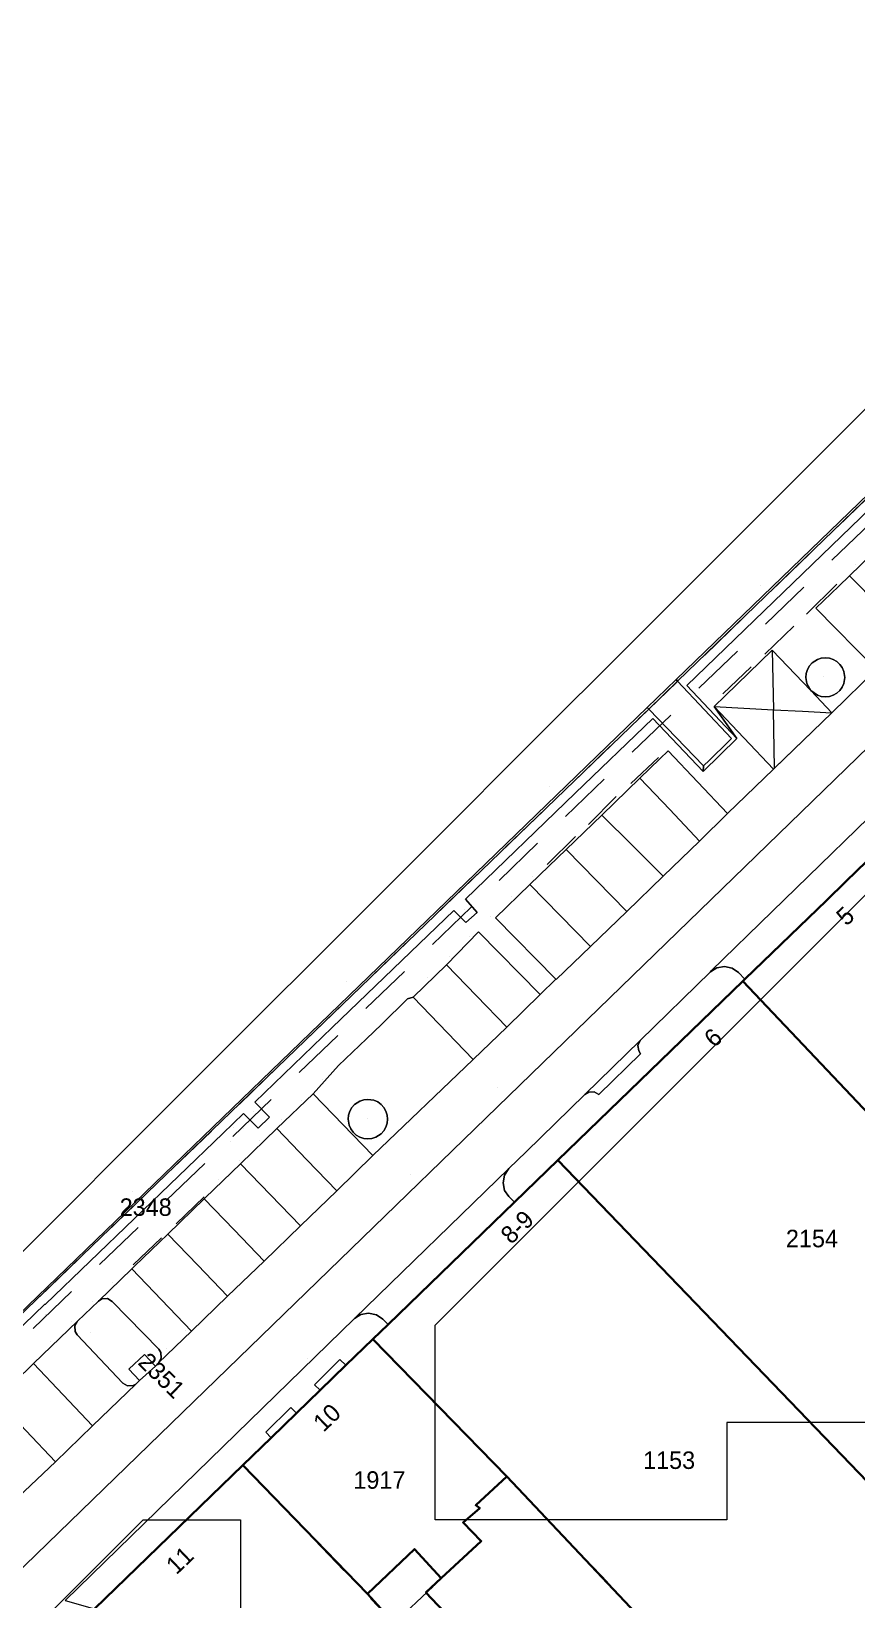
# Model space of a CAD drawing. Header units: metres. Extents: x 0 to 105485, y 0 to 425721.
# Drawn here: x 104791.7 to 104834.2, y 425423.4 to 425504 of the extents above; entities that cross this region are included whole.
import ezdxf
from ezdxf.enums import TextEntityAlignment as Align

# ---------------------------------------------------------------- set-up
doc = ezdxf.new("R2010")
doc.units = ezdxf.units.M
doc.header["$MEASUREMENT"] = 0
doc.linetypes.add('KG-PERCEEL-SO', pattern=[19, 5.5, -4, 5.5, -4])
for name, color, linetype, lineweight in [('B-XX-GK-KADEMUUR-G', 150, 'Continuous', 18), ('B-XX-GR-BOOM-G', 90, 'Continuous', 13), ('B-XX-GR-STRUIK-G', 90, 'Continuous', 13), ('B-XX-IE-MEUBILAIR-G', 7, 'Continuous', 18), ('B-XX-IE-MEUBILAIR_WATERWEGMEUBILAIR-G', 150, 'Continuous', 18), ('B-XX-IE-MEUBILAIR_WEGMEUBILAIR-G', 7, 'Continuous', 18), ('B-XX-KG-GRENS_PERCEEL-G', 150, 'KG-PERCEEL-SO', 18), ('B-XX-KG-GRENS_PERCEEL-T', 150, 'KG-PERCEEL-SO', 18), ('B-XX-KW-KUNSTWERK_STEIGER-G', 170, 'Continuous', 18), ('B-XX-OG-BEBOUWING-G', 7, 'Continuous', 35), ('B-XX-OG-BEBOUWING_HUISNUMMER-T', 7, 'Continuous', 18), ('B-XX-OG-GRENS-G', 7, 'Continuous', 18), ('B-XX-OG-TERREIN_ERF-G', 7, 'Continuous', 18), ('B-XX-OG-WATER-G', 130, 'Continuous', 18), ('B-XX-VH-ONVERHARD_ZAND-G', 210, 'Continuous', 18), ('B-XX-VH-OPENVERHARDING-G', 90, 'Continuous', 18), ('B-XX-VW-MARKERING-G', 7, 'Continuous', 18)]:
    doc.layers.add(name, color=color, linetype=linetype, lineweight=lineweight)
doc.layers.add('GIS-WEGVAKKEN', color=2, linetype='Continuous')

msp = doc.modelspace()

# ---------------------------------------------------------------- linework, layer by layer
at = {"layer": 'B-XX-GK-KADEMUUR-G', "ltscale": 0.5}
for points in [[(104856.078, 425500.675), (104856.002, 425500.736), (104835.788, 425481.226), (104824.895, 425470.706), (104824.969, 425470.623), (104856.043, 425500.643)], [(104865.786, 425492.211), (104866.107, 425492.545), (104856.043, 425500.643), (104824.969, 425470.623), (104827.746, 425467.676), (104827.572, 425467.507), (104826.611, 425466.568), (104826.31, 425466.274), (104826.295, 425465.984), (104828.016, 425467.673), (104825.441, 425470.407), (104834.379, 425479.031), (104835.058, 425479.699), (104835.471, 425479.187), (104835.772, 425478.893), (104836.37, 425479.432), (104835.657, 425480.226), (104855.315, 425499.258), (104856.035, 425498.527), (104856.912, 425499.335)], [(104823.496, 425469.197), (104823.415, 425469.276), (104814.592, 425460.755), (104792.053, 425438.981), (104772.746, 425420.352), (104751.625, 425399.972), (104743.999, 425392.515), (104765.203, 425412.987), (104768.547, 425416.212), (104823.494, 425469.195)]]:
    msp.add_lwpolyline(points, close=True, dxfattribs=at)
msp.add_lwpolyline([(104775.993, 425422.702), (104778.601, 425425.223), (104792.419, 425438.578), (104792.469, 425438.592), (104801.586, 425447.363), (104802.659, 425448.395), (104803.407, 425447.638), (104803.98, 425448.207), (104803.241, 425448.982), (104807.214, 425452.809), (104813.467, 425458.832), (104814.076, 425458.22), (104814.669, 425458.735), (104814.067, 425459.411), (104819.711, 425464.861), (104823.691, 425468.705), (104826.295, 425465.984), (104826.31, 425466.274), (104823.494, 425469.195), (104768.547, 425416.212)], dxfattribs=at)
at = {"layer": 'B-XX-GR-BOOM-G', "color": 0, "true_color": 0x604a38}
for points in [[(104832.486, 425470.848, 2.135), (104832.486, 425470.848, 4.935)], [(104809.01, 425448.139, 2.138), (104809.01, 425448.139, 4.938)]]:
    msp.add_polyline3d(points, dxfattribs=at)
at = {"layer": 'B-XX-GR-STRUIK-G', "ltscale": 0.5}
for points in [[(104807.913, 425435.443), (104807.61, 425435.739), (104806.309, 425434.444), (104806.594, 425434.163)], [(104805.381, 425432.987), (104805.092, 425433.266), (104803.798, 425432.001), (104804.075, 425431.721)]]:
    msp.add_lwpolyline(points, close=True, dxfattribs=at)
at = {"layer": 'B-XX-IE-MEUBILAIR-G', "color": 0, "true_color": 0x604a38}
for points in [[(104834.12, 425476.643, 2.045), (104834.12, 425476.643, 5.045)], [(104828.856, 425473.689, 2.038), (104828.856, 425473.689, 3.538)], [(104826.687, 425470.984, 2.029), (104826.687, 425470.984, 3.529)], [(104819.711, 425464.861, 1.967), (104819.711, 425464.861, 3.467)], [(104817.502, 425460.586, 2.041), (104817.502, 425460.586, 5.041)], [(104816.444, 425459.577, 2.034), (104816.444, 425459.577, 5.034)], [(104815.363, 425458.547, 2.037), (104815.363, 425458.547, 5.037)], [(104829.836, 425458.788, 2.198), (104829.836, 425458.788, 3.698)], [(104814.289, 425457.488, 2.055), (104814.289, 425457.488, 5.055)], [(104813.222, 425456.492, 2.036), (104813.222, 425456.492, 5.036)], [(104812.108, 425455.368, 2.053), (104812.108, 425455.368, 5.053)], [(104807.214, 425452.809, 1.66), (104807.214, 425452.809, 3.16)], [(104806.736, 425450.142, 2.044), (104806.736, 425450.142, 5.044)], [(104815.703, 425449.723, 2.219), (104815.703, 425449.723, 3.719)], [(104805.609, 425449.046, 2.059), (104805.609, 425449.046, 5.059)], [(104804.583, 425448.061, 2.033), (104804.583, 425448.061, 5.033)], [(104801.976, 425446.964, 1.97), (104801.976, 425446.964, 3.47)], [(104802.158, 425447.653, 1.944), (104802.158, 425447.653, 3.444)], [(104802.628, 425447.616, 1.988), (104802.628, 425447.616, 3.488)], [(104803.483, 425446.997, 2.001), (104803.483, 425446.997, 5.001)], [(104817.18, 425446.427, 2.219), (104817.18, 425446.427, 3.719)], [(104802.443, 425445.983, 2.02), (104802.443, 425445.983, 5.02)], [(104801.385, 425444.974, 2.031), (104801.385, 425444.974, 5.031)], [(104811.253, 425445.272, 2.217), (104811.253, 425445.272, 3.717)], [(104797.925, 425443.841, 1.955), (104797.925, 425443.841, 3.455)], [(104795.929, 425439.714, 2.076), (104795.929, 425439.714, 5.076)], [(104794.908, 425438.728, 2.057), (104794.908, 425438.728, 5.057)], [(104793.83, 425437.698, 2.081), (104793.83, 425437.698, 5.081)], [(104799.682, 425437.251, 2.164), (104799.682, 425437.251, 5.164)], [(104792.745, 425436.686, 2.087), (104792.745, 425436.686, 5.087)], [(104798.695, 425436.3, 2.195), (104798.695, 425436.3, 5.195)], [(104805.956, 425435.811, 2.221), (104805.956, 425435.811, 3.721)], [(104806.037, 425435.591, 2.212), (104806.037, 425435.591, 3.712)]]:
    msp.add_polyline3d(points, dxfattribs=at)
at = {"layer": 'B-XX-IE-MEUBILAIR_WATERWEGMEUBILAIR-G', "color": 0, "true_color": 0x604a38}
for points in [[(104829.239, 425475.567, 1.939), (104829.239, 425475.567, 3.439)], [(104818.391, 425465.196, 1.967), (104818.391, 425465.196, 3.467)], [(104814.011, 425458.878, 1.91), (104814.011, 425458.878, 3.41)], [(104807.944, 425455.162, 1.921), (104807.944, 425455.162, 3.421)], [(104803.185, 425448.471, 1.98), (104803.185, 425448.471, 3.48)], [(104796.945, 425444.392, 1.942), (104796.945, 425444.392, 3.442)], [(104792.45, 425438.052, 1.974), (104792.45, 425438.052, 3.474)]]:
    msp.add_polyline3d(points, dxfattribs=at)
at = {"layer": 'B-XX-IE-MEUBILAIR_WEGMEUBILAIR-G', "color": 0, "true_color": 0x604a38}
msp.add_polyline3d([(104794.761, 425437.111, 2.135), (104794.761, 425437.111, 3.635)], dxfattribs=at)
at = {"layer": 'B-XX-KG-GRENS_PERCEEL-G', "ltscale": 0.5, "flags": 128}
for points in [[(104734.038, 425382.952), (104738.178, 425386.895), (104775.655, 425423.078), (104792.152, 425438.957), (104823.494, 425469.195), (104849.432, 425494.245), (104856.043, 425500.643), (104856.917, 425499.939)], [(104733.628, 425381.358), (104856.917, 425499.939)], [(104828.32, 425455.192), (104837.951, 425464.513)], [(104818.796, 425445.977), (104828.32, 425455.192)], [(104828.32, 425455.192), (104845.169, 425437.537)], [(104809.308, 425436.795), (104818.796, 425445.977)], [(104818.796, 425445.977), (104835.186, 425428.99)], [(104802.613, 425430.305), (104807.068, 425434.627), (104809.308, 425436.795)], [(104809.308, 425436.795), (104816.189, 425429.719)], [(104794.983, 425422.904), (104802.613, 425430.305)], [(104802.613, 425430.305), (104810.407, 425422.174)], [(104810.407, 425422.174), (104814.872, 425426.406), (104813.942, 425427.352), (104814.8, 425428.103), (104814.59, 425428.25), (104816.189, 425429.719)], [(104816.189, 425429.719), (104829.839, 425415.418)]]:
    msp.add_lwpolyline(points, dxfattribs=at)
at = {"layer": 'B-XX-KW-KUNSTWERK_STEIGER-G', "ltscale": 0.5}
msp.add_lwpolyline([(104824.969, 425470.623), (104823.494, 425469.195), (104826.31, 425466.274), (104826.611, 425466.568), (104827.572, 425467.507), (104827.746, 425467.676)], close=True, dxfattribs=at)
at = {"layer": 'B-XX-OG-BEBOUWING-G', "ltscale": 0.5}
for points in [[(104843.04, 425459.181), (104837.94, 425464.503), (104833.622, 425460.325), (104832.621, 425459.356), (104828.429, 425455.3), (104828.319, 425455.193), (104840.723, 425442.114), (104850.451, 425451.448)], [(104828.319, 425455.193), (104818.812, 425445.992), (104835.185, 425428.99), (104845.169, 425437.537), (104840.723, 425442.114)], [(104816.187, 425429.721), (104824.262, 425421.175), (104829.846, 425415.423), (104833.576, 425418.555), (104836.486, 425420.999), (104840.021, 425423.968), (104835.185, 425428.99), (104818.812, 425445.992), (104816.581, 425443.833), (104810.083, 425437.544), (104809.308, 425436.795)], [(104809.308, 425436.795), (104807.913, 425435.443), (104806.594, 425434.163), (104805.381, 425432.987), (104804.075, 425431.721), (104802.614, 425430.304), (104809.026, 425423.682), (104811.436, 425425.989), (104812.818, 425424.495), (104814.872, 425426.406), (104813.942, 425427.352), (104814.8, 425428.103), (104814.59, 425428.25), (104816.187, 425429.721)], [(104802.614, 425430.304), (104794.992, 425422.911), (104801.278, 425416.299), (104803.457, 425418.399), (104804.397, 425417.424), (104805.861, 425415.905), (104809.418, 425419.168), (104809.051, 425419.569), (104811.085, 425421.434), (104809.026, 425423.682)], [(104816.187, 425429.721), (104814.59, 425428.25), (104814.8, 425428.103), (104813.942, 425427.352), (104814.872, 425426.406), (104812.818, 425424.495), (104812.033, 425423.764), (104818.306, 425417.14), (104815.289, 425414.348), (104821.172, 425408.139), (104829.846, 425415.423), (104824.262, 425421.175)]]:
    msp.add_lwpolyline(points, close=True, dxfattribs=at)
at = {"layer": 'B-XX-OG-GRENS-G'}
msp.add_polyline3d([(104837.5, 425487.5, 1.348), (104832.5, 425482.5, 1.839), (104827.5, 425477.5, 1.79), (104822.5, 425472.5, 1.711), (104817.5, 425467.5, 1.363), (104812.5, 425462.5, 1.223), (104807.5, 425457.5, 1.514), (104802.5, 425452.5, 0.911), (104797.5, 425447.5, 1.704), (104792.5, 425442.5, 1.48), (104787.5, 425437.5, 1.324)], dxfattribs=at)
for points in [[(104842.5, 425467.5, 2.293), (104857.5, 425467.5, 2.327), (104862.5, 425462.5, 2.373), (104852.5, 425452.5, 2.983), (104847.5, 425452.5, 2.918), (104842.5, 425447.5, 2.777), (104842.5, 425442.5, 2.799), (104842.5, 425432.5, 2.44), (104827.5, 425432.5, 3.305), (104827.5, 425427.5, 3.138), (104812.5, 425427.5, 3.175), (104812.5, 425437.5, 2.298), (104822.5, 425447.5, 2.3), (104832.5, 425457.5, 2.231), (104837.5, 425462.5, 2.25)], [(104797.5, 425427.5, 2.383), (104802.5, 425427.5, 2.402), (104802.5, 425412.5, 3.11), (104792.5, 425422.5, 2.401)]]:
    msp.add_polyline3d(points, close=True, dxfattribs=at)
at = {"layer": 'B-XX-OG-TERREIN_ERF-G', "ltscale": 0.5}
msp.add_lwpolyline([(104818.306, 425417.14), (104812.033, 425423.764), (104812.818, 425424.495), (104811.436, 425425.989), (104809.026, 425423.682), (104811.085, 425421.434)], dxfattribs=at)
at = {"layer": 'B-XX-OG-WATER-G', "ltscale": 0.5}
msp.add_lwpolyline([(104772.746, 425420.352), (104792.053, 425438.981), (104814.592, 425460.755), (104823.415, 425469.276), (104824.895, 425470.706), (104835.788, 425481.226), (104856.002, 425500.736), (104893.347, 425534.738)], dxfattribs=at)
at = {"layer": 'B-XX-VH-ONVERHARD_ZAND-G', "ltscale": 0.5}
for points in [[(104831.815, 425470.145), (104832.159, 425469.906), (104832.359, 425469.841), (104832.567, 425469.819), (104832.776, 425469.841), (104832.975, 425469.906), (104833.157, 425470.011), (104833.313, 425470.151), (104833.436, 425470.321), (104833.521, 425470.512), (104833.57, 425470.822), (104833.521, 425471.132), (104833.436, 425471.324), (104833.313, 425471.493), (104833.157, 425471.634), (104832.975, 425471.739), (104832.776, 425471.803), (104832.567, 425471.825), (104832.359, 425471.803), (104832.159, 425471.739), (104831.896, 425471.568), (104831.756, 425471.412), (104831.651, 425471.23), (104831.586, 425471.031), (104831.564, 425470.822), (104831.613, 425470.512)], [(104808.029, 425448.105), (104808.079, 425447.791), (104808.165, 425447.597), (104808.29, 425447.425), (104808.448, 425447.283), (104808.632, 425447.176), (104808.835, 425447.111), (104809.046, 425447.088), (104809.257, 425447.111), (104809.459, 425447.176), (104809.726, 425447.35), (104809.868, 425447.508), (104809.975, 425447.692), (104810.04, 425447.894), (104810.063, 425448.105), (104810.04, 425448.316), (104809.975, 425448.519), (104809.868, 425448.703), (104809.726, 425448.861), (104809.554, 425448.986), (104809.36, 425449.072), (104809.046, 425449.122), (104808.835, 425449.1), (104808.632, 425449.034), (104808.366, 425448.861), (104808.223, 425448.703), (104808.117, 425448.519), (104808.051, 425448.316)]]:
    msp.add_lwpolyline(points, close=True, dxfattribs=at)
at = {"layer": 'B-XX-VH-OPENVERHARDING-G', "ltscale": 0.5}
for points in [[(104834.379, 425479.031), (104825.441, 425470.407), (104828.016, 425467.673), (104826.853, 425469.329), (104827.411, 425469.871), (104829.828, 425472.218), (104831.815, 425470.145), (104832.907, 425469.006), (104835.18, 425471.223), (104832.081, 425474.387), (104833.26, 425475.522), (104833.805, 425476.047), (104835.548, 425477.725)], [(104835.18, 425471.223), (104832.907, 425469.006), (104829.986, 425466.187), (104829.897, 425466.101), (104827.537, 425463.82), (104826.1, 425462.404), (104824.231, 425460.596), (104822.362, 425458.789), (104820.492, 425456.982), (104818.731, 425455.279), (104818.711, 425455.3), (104817.903, 425454.522), (104816.188, 425452.839), (104814.464, 425451.167), (104809.304, 425446.235), (104807.447, 425444.415), (104805.577, 425442.609), (104803.706, 425440.803), (104801.836, 425438.997), (104799.978, 425437.203), (104798.287, 425435.57), (104798.125, 425435.407), (104797.3, 425434.667), (104797.153, 425434.51), (104797.12, 425434.478), (104794.886, 425432.324), (104792.978, 425430.485), (104791.062, 425428.655)], [(104789.954, 425433.693), (104791.861, 425435.534), (104794.116, 425437.711), (104795.191, 425438.745), (104796.905, 425440.401), (104797.048, 425440.539), (104798.763, 425442.195), (104800.633, 425444.001), (104800.688, 425444.055), (104802.503, 425445.807), (104804.373, 425447.614), (104806.234, 425449.413), (104807.541, 425450.859), (104808.971, 425452.238), (104809.742, 425452.979), (104811.087, 425454.283), (104811.371, 425454.374), (104813.091, 425456.036), (104814.729, 425457.742), (104817.903, 425454.522), (104818.711, 425455.3), (104815.606, 425458.465), (104817.37, 425460.169), (104818.351, 425461.117), (104819.24, 425461.975), (104821.073, 425463.745), (104823.032, 425465.638), (104824.063, 425466.634), (104824.482, 425467.039), (104827.537, 425463.82), (104829.897, 425466.101), (104826.853, 425469.329), (104828.016, 425467.673), (104826.295, 425465.984), (104823.691, 425468.705), (104819.711, 425464.861), (104814.067, 425459.411), (104814.669, 425458.735), (104814.076, 425458.22), (104813.467, 425458.832), (104807.214, 425452.809), (104803.241, 425448.982), (104803.98, 425448.207), (104803.407, 425447.638), (104802.659, 425448.395), (104801.586, 425447.363), (104792.469, 425438.592), (104792.419, 425438.578), (104778.601, 425425.223)], [(104793.482, 425423.349), (104808.356, 425437.853), (104816.288, 425445.561), (104817.18, 425446.427), (104820.207, 425449.366), (104823.048, 425452.148), (104826.671, 425455.674), (104826.7, 425455.737), (104829.836, 425458.788), (104836.638, 425465.403)]]:
    msp.add_lwpolyline(points, dxfattribs=at)
for points in [[(104833.805, 425476.047), (104836.922, 425472.903), (104838.664, 425474.584), (104835.548, 425477.725)], [(104833.805, 425476.047), (104833.26, 425475.522), (104832.081, 425474.387), (104835.18, 425471.223), (104836.922, 425472.903)], [(104831.815, 425470.145), (104829.828, 425472.218), (104827.411, 425469.871), (104826.853, 425469.329), (104829.897, 425466.101), (104829.986, 425466.187), (104832.907, 425469.006)], [(104831.815, 425470.145), (104831.613, 425470.512), (104831.564, 425470.822), (104831.586, 425471.031), (104831.651, 425471.23), (104831.756, 425471.412), (104831.896, 425471.568), (104832.159, 425471.739), (104832.359, 425471.803), (104832.567, 425471.825), (104832.776, 425471.803), (104832.975, 425471.739), (104833.157, 425471.634), (104833.313, 425471.493), (104833.436, 425471.324), (104833.521, 425471.132), (104833.57, 425470.822), (104833.521, 425470.512), (104833.436, 425470.321), (104833.313, 425470.151), (104833.157, 425470.011), (104832.975, 425469.906), (104832.776, 425469.841), (104832.567, 425469.819), (104832.359, 425469.841), (104832.159, 425469.906)], [(104826.611, 425466.568), (104827.572, 425467.507), (104827.746, 425467.676), (104824.969, 425470.623), (104824.895, 425470.706), (104823.415, 425469.276), (104823.496, 425469.197), (104823.494, 425469.195), (104826.31, 425466.274)], [(104838.879, 425465.412), (104838.501, 425465.794), (104838.291, 425466.117), (104838.215, 425466.513), (104838.297, 425466.907), (104838.525, 425467.239), (104836.638, 425465.403), (104829.836, 425458.788), (104826.7, 425455.737), (104826.671, 425455.674), (104826.985, 425455.877), (104827.38, 425455.955), (104827.775, 425455.875), (104828.108, 425455.648), (104828.429, 425455.3), (104832.621, 425459.356), (104833.622, 425460.325), (104837.94, 425464.503)], [(104826.1, 425462.404), (104827.537, 425463.82), (104824.482, 425467.039), (104824.063, 425466.634), (104823.032, 425465.638), (104821.073, 425463.745), (104819.24, 425461.975), (104818.351, 425461.117), (104817.37, 425460.169), (104815.606, 425458.465), (104818.711, 425455.3), (104818.731, 425455.279), (104820.492, 425456.982), (104822.362, 425458.789), (104824.231, 425460.596)], [(104814.729, 425457.742), (104813.091, 425456.036), (104811.371, 425454.374), (104814.464, 425451.167), (104816.188, 425452.839), (104817.903, 425454.522)], [(104828.319, 425455.193), (104828.429, 425455.3), (104828.108, 425455.648), (104827.775, 425455.875), (104827.38, 425455.955), (104826.985, 425455.877), (104826.671, 425455.674), (104823.048, 425452.148), (104822.932, 425451.889), (104822.971, 425451.608), (104823.065, 425451.47), (104820.919, 425449.376), (104820.688, 425449.507), (104820.407, 425449.493), (104820.207, 425449.366), (104817.18, 425446.427), (104816.288, 425445.561), (104816.068, 425445.222), (104815.995, 425444.824), (104816.08, 425444.429), (104816.291, 425444.118), (104816.581, 425443.833), (104818.812, 425445.992)], [(104814.464, 425451.167), (104811.371, 425454.374), (104811.087, 425454.283), (104809.742, 425452.979), (104808.971, 425452.238), (104807.541, 425450.859), (104806.234, 425449.413), (104809.304, 425446.235)], [(104823.065, 425451.47), (104822.971, 425451.608), (104822.932, 425451.889), (104823.048, 425452.148), (104820.207, 425449.366), (104820.407, 425449.493), (104820.688, 425449.507), (104820.919, 425449.376)], [(104805.577, 425442.609), (104807.447, 425444.415), (104809.304, 425446.235), (104806.234, 425449.413), (104804.373, 425447.614), (104802.503, 425445.807), (104800.688, 425444.055), (104800.633, 425444.001), (104798.763, 425442.195), (104797.048, 425440.539), (104796.905, 425440.401), (104795.191, 425438.745), (104795.372, 425438.857), (104795.651, 425438.871), (104795.893, 425438.733), (104798.29, 425436.27), (104798.401, 425436.095), (104798.42, 425435.816), (104798.287, 425435.57), (104799.978, 425437.203), (104801.836, 425438.997), (104803.706, 425440.803)], [(104808.029, 425448.105), (104808.051, 425448.316), (104808.117, 425448.519), (104808.223, 425448.703), (104808.366, 425448.861), (104808.632, 425449.034), (104808.835, 425449.1), (104809.046, 425449.122), (104809.36, 425449.072), (104809.554, 425448.986), (104809.726, 425448.861), (104809.868, 425448.703), (104809.975, 425448.519), (104810.04, 425448.316), (104810.063, 425448.105), (104810.04, 425447.894), (104809.975, 425447.692), (104809.868, 425447.508), (104809.726, 425447.35), (104809.459, 425447.176), (104809.257, 425447.111), (104809.046, 425447.088), (104808.835, 425447.111), (104808.632, 425447.176), (104808.448, 425447.283), (104808.29, 425447.425), (104808.165, 425447.597), (104808.079, 425447.791)], [(104816.581, 425443.833), (104816.291, 425444.118), (104816.08, 425444.429), (104815.995, 425444.824), (104816.068, 425445.222), (104816.288, 425445.561), (104808.356, 425437.853), (104808.685, 425438.058), (104809.086, 425438.13), (104809.484, 425438.043), (104809.819, 425437.81), (104810.083, 425437.544)], [(104795.191, 425438.745), (104794.116, 425437.711), (104793.976, 425437.468), (104793.989, 425437.189), (104794.1, 425437.007), (104796.45, 425434.533), (104796.692, 425434.392), (104796.972, 425434.403), (104797.12, 425434.478), (104797.153, 425434.51), (104797.3, 425434.667), (104796.75, 425435.237), (104797.568, 425436.002), (104798.125, 425435.407), (104798.287, 425435.57), (104798.42, 425435.816), (104798.401, 425436.095), (104798.29, 425436.27), (104795.893, 425438.733), (104795.651, 425438.871), (104795.372, 425438.857)], [(104802.614, 425430.304), (104804.075, 425431.721), (104803.798, 425432.001), (104805.092, 425433.266), (104805.381, 425432.987), (104806.594, 425434.163), (104806.309, 425434.444), (104807.61, 425435.739), (104807.913, 425435.443), (104809.308, 425436.795), (104810.083, 425437.544), (104809.819, 425437.81), (104809.484, 425438.043), (104809.086, 425438.13), (104808.685, 425438.058), (104808.356, 425437.853), (104793.482, 425423.349), (104794.992, 425422.911)], [(104797.12, 425434.478), (104796.972, 425434.403), (104796.692, 425434.392), (104796.45, 425434.533), (104794.1, 425437.007), (104793.989, 425437.189), (104793.976, 425437.468), (104794.116, 425437.711), (104791.861, 425435.534), (104789.954, 425433.693), (104789.828, 425433.571), (104788.056, 425431.861), (104791.062, 425428.655), (104792.978, 425430.485), (104794.886, 425432.324)], [(104798.125, 425435.407), (104797.568, 425436.002), (104796.75, 425435.237), (104797.3, 425434.667)]]:
    msp.add_lwpolyline(points, close=True, dxfattribs=at)
at = {"layer": 'B-XX-VW-MARKERING-G', "color": 0, "ltscale": 0.5, "true_color": 0x808080}
for points in [[(104831.606, 425474.076, 2.07), (104833.165, 425475.621, 2.049)], [(104829.462, 425472.016, 2.083), (104830.949, 425473.452, 2.091)], [(104826.853, 425469.329, 2.039), (104827.411, 425469.871, 2.057), (104828.62, 425471.045, 2.06), (104829.828, 425472.218, 2.08)], [(104832.907, 425469.006, 2.172), (104831.815, 425470.145, 2.148), (104829.828, 425472.218, 2.08), (104829.864, 425470.684, 2.084), (104829.899, 425469.151, 2.09)], [(104827.302, 425469.983, 2.046), (104828.759, 425471.366, 2.055)], [(104832.907, 425469.006, 2.172), (104831.432, 425467.583, 2.156), (104829.958, 425466.16, 2.15), (104829.897, 425466.101, 2.15), (104828.375, 425467.715, 2.087), (104826.853, 425469.329, 2.039), (104828.376, 425469.24, 2.07), (104829.899, 425469.151, 2.09)], [(104829.958, 425466.16, 2.15), (104829.899, 425469.151, 2.09), (104831.403, 425469.079, 2.142), (104832.907, 425469.006, 2.172)], [(104823.995, 425466.705, 2.018), (104822.574, 425465.357, 2.048)], [(104826.1, 425462.404, 2.154), (104824.566, 425464.021, 2.097), (104823.032, 425465.638, 2.04)], [(104821.814, 425464.694, 2.028), (104820.385, 425463.261, 2.018)], [(104824.231, 425460.596, 2.151), (104822.652, 425462.171, 2.104), (104821.073, 425463.745, 2.04)], [(104819.722, 425462.634, 2.051), (104818.265, 425461.206, 2.045)], [(104822.362, 425458.789, 2.152), (104820.801, 425460.382, 2.107), (104819.24, 425461.975, 2.04)], [(104820.492, 425456.982, 2.166), (104818.931, 425458.575, 2.085), (104817.37, 425460.169, 2.045)], [(104816.188, 425452.839, 2.166), (104814.64, 425454.438, 2.11), (104813.091, 425456.036, 2.043)], [(104807.447, 425444.415, 2.186), (104805.91, 425446.014, 2.07), (104804.373, 425447.614, 2.039)], [(104805.577, 425442.609, 2.18), (104804.04, 425444.208, 2.07), (104802.503, 425445.807, 2.027)], [(104799.191, 425442.726, 2.006), (104800.633, 425444.112, 2.033)], [(104803.706, 425440.803, 2.162), (104802.17, 425442.402, 2.081), (104800.633, 425444.001, 2.037)], [(104801.836, 425438.997, 2.175), (104800.299, 425440.596, 2.086), (104798.763, 425442.195, 2.036)], [(104796.985, 425440.605, 2.051), (104798.427, 425441.991, 2.027)], [(104799.978, 425437.203, 2.167), (104798.442, 425438.802, 2.124), (104796.905, 425440.401, 2.068)], [(104794.886, 425432.324, 2.179), (104793.374, 425433.929, 2.139), (104791.861, 425435.534, 2.079)], [(104792.978, 425430.485, 2.186), (104791.466, 425432.089, 2.13), (104789.954, 425433.693, 2.081)]]:
    msp.add_polyline3d(points, dxfattribs=at)
at = {"layer": 'GIS-WEGVAKKEN'}
msp.add_lwpolyline([(104774.049, 425408.316), (104849.84, 425481.86), (104850.6, 425482.54), (104851.752, 425481.799)], dxfattribs=at)

# ---------------------------------------------------------------- texts
at = {"layer": 'B-XX-KG-GRENS_PERCEEL-T'}
for s, p in [('2348', (104797.622, 425443.578)), ('2154', (104831.881, 425441.963)), ('1153', (104824.536, 425430.563)), ('1917', (104809.637, 425429.544))]:
    msp.add_text(s, height=0.9, dxfattribs=at).set_placement(p, align=Align.MIDDLE_CENTER)
msp.add_text('2351', height=0.9, rotation=315.7, dxfattribs=at).set_placement((104798.442, 425434.924), align=Align.MIDDLE_CENTER)
at = {"layer": 'B-XX-OG-BEBOUWING_HUISNUMMER-T'}
for s, rotation, p in [('5', 43, (104833.592, 425458.556)), ('6', 43.2, (104826.796, 425452.298)), ('8-9', 44.5, (104816.723, 425442.558)), ('10', 44, (104806.939, 425432.759)), ('11', 43.6, (104799.372, 425425.421))]:
    msp.add_text(s, height=0.9, rotation=rotation, dxfattribs=at).set_placement(p, align=Align.MIDDLE_CENTER)

doc.saveas('drawing.dxf')
